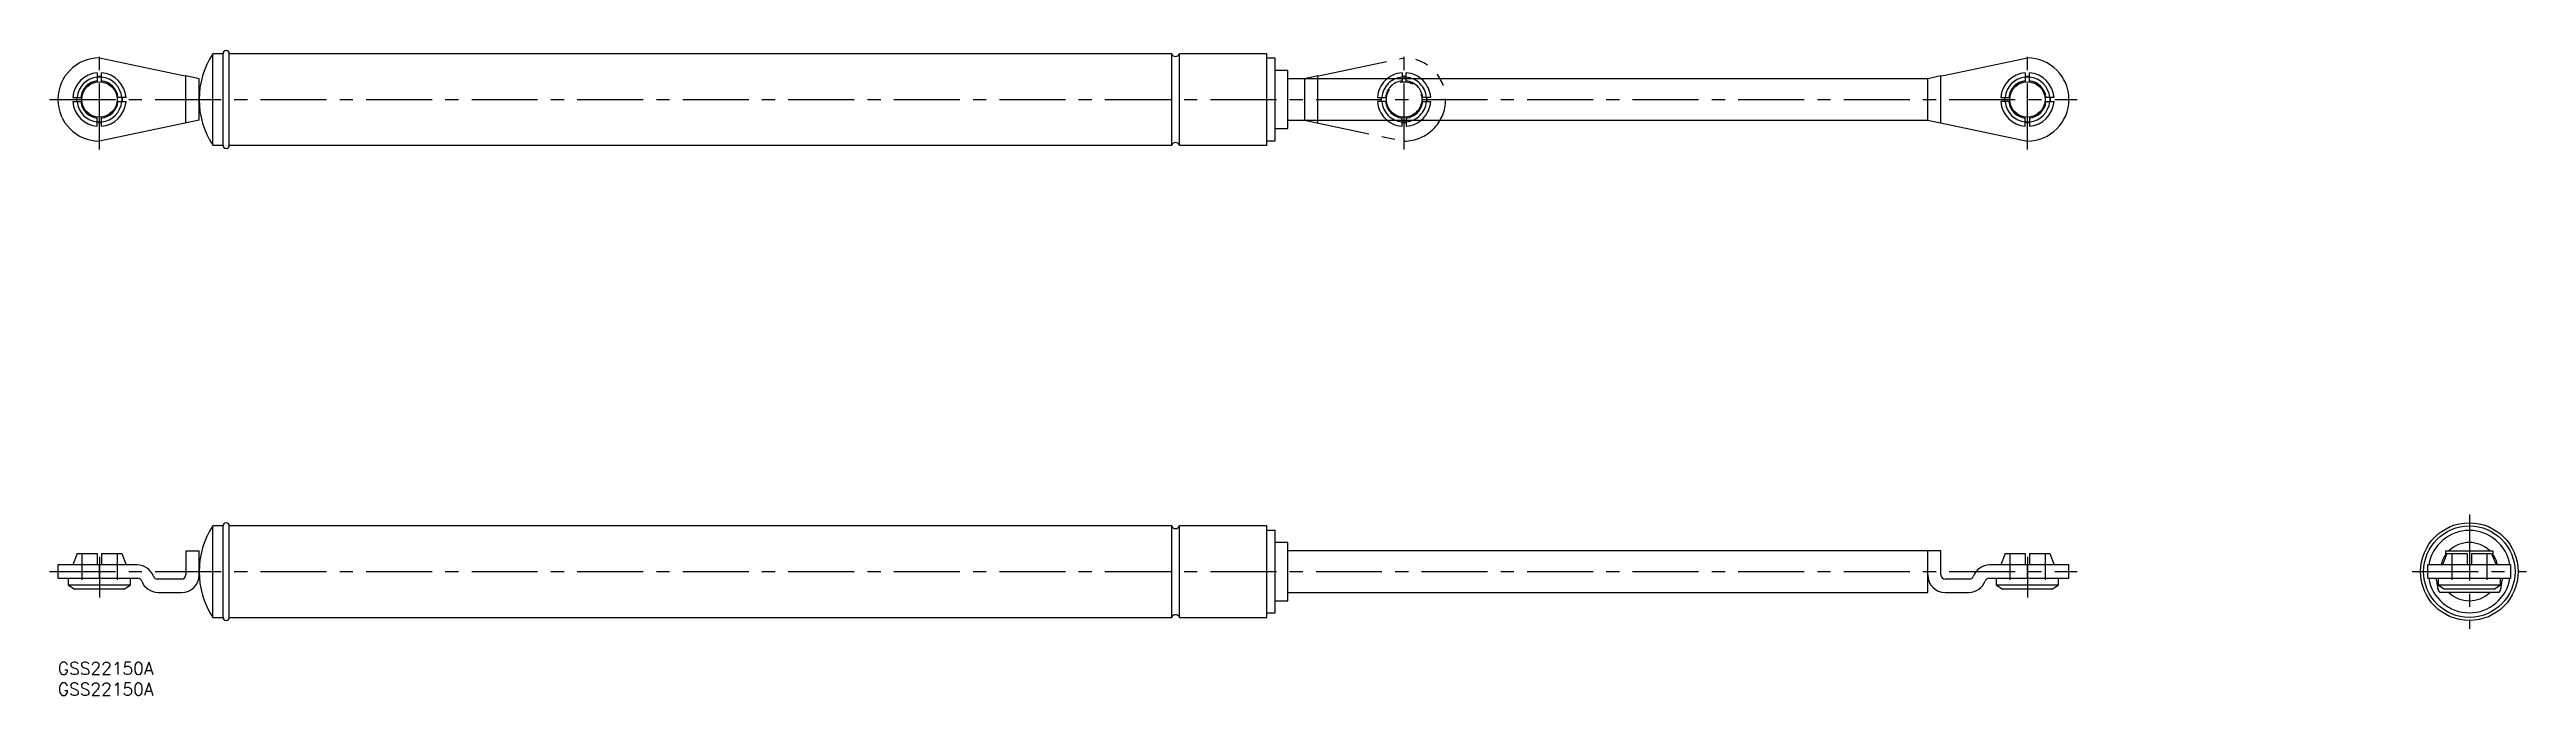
# Model space of a CAD drawing. Extents: x -2 to 594, y -8 to 147.
import ezdxf

# ---------------------------------------------------------------- set-up
doc = ezdxf.new("R2010")
doc.units = 0
doc.header["$LTSCALE"] = 0.5
for name, pattern in [('CENTER', [50.8, 31.75, -6.35, 6.35, -6.35]), ('DASHED', [19.05, 12.7, -6.35]), ('PHANTOM', [63.5, 31.75, -6.35, 6.35, -6.35, 6.35, -6.35])]:
    doc.linetypes.add(name, pattern=pattern)
for name, color, linetype in [('MSM_CENTER', 1, 'CENTER'), ('MSM_CONTINUOUS', 7, 'CONTINUOUS'), ('MSM_DASHED', 4, 'DASHED'), ('MSM_IMAGINARY', 6, 'PHANTOM'), ('MSM_PART_NUMBER', 7, 'CONTINUOUS')]:
    doc.layers.add(name, color=color, linetype=linetype)
doc.styles.get("Standard").update_dxf_attribs({"font": 'txt.shx', "height": 3, "bigfont": 'bigfont.shx'})

# ---------------------------------------------------------------- blocks, each defined once
blk = doc.blocks.new('*U24')
at = {"layer": 'MSM_PART_NUMBER'}
blk.add_text('GSS22150A', height=3, dxfattribs=at).set_placement((0, -3))
blk = doc.blocks.new('*U25')
at = {"layer": 'MSM_PART_NUMBER'}
blk.add_text('GSS22150A', height=3, dxfattribs=at).set_placement((0, -8))

msp = doc.modelspace()

# ---------------------------------------------------------------- linework, layer by layer
at = {"layer": 'MSM_CENTER'}
for p, q in [((10, 123.25), (10, 147.25)), ((324, 123.25), (324, 147.25)), ((474, 123.25), (474, 147.25)), ((-2, 135.25), (486, 135.25)), ((580.36, 35.5), (580.36, 8)), ((10, 25.35), (10, 15.55)), ((474, 25.35), (474, 15.55)), ((-2, 21.75), (486, 21.75)), ((566.61, 21.75), (594.11, 21.75))]:
    msp.add_line(p, q, dxfattribs=at)
at = {"layer": 'MSM_CONTINUOUS'}
for p, q in [((10, 145.25), (29.8, 141.12)), ((37.3, 124.25), (37.3, 146.25)), ((39.75, 146.25), (37.3, 146.25)), ((39.75, 124.25), (39.75, 146.25)), ((268.06, 146.25), (41.25, 146.25)), ((41.25, 124.25), (41.25, 146.25)), ((268.06, 124.25), (268.06, 146.25)), ((291, 146.25), (269.94, 146.25)), ((269.94, 124.25), (269.94, 146.25)), ((291, 124.25), (291, 146.25)), ((293, 145.15), (291, 145.15)), ((293, 125.35), (293, 145.15)), ((454.2, 141.12), (474, 145.25)), ((9.5, 141.66), (9.5, 139.47)), ((9.56, 140.73), (10.5, 140.72)), ((10.5, 139.47), (10.5, 141.66)), ((29.8, 141.12), (30.8, 140.91)), ((30.8, 129.58), (30.8, 140.91)), ((34, 140.25), (30.8, 140.91)), ((34, 130.25), (34, 140.25)), ((296, 142.25), (293, 142.25)), ((296, 128.25), (296, 142.25)), ((450, 140.25), (296, 140.25)), ((453.2, 140.91), (450, 140.25)), ((450, 130.25), (450, 140.25)), ((453.2, 140.91), (454.2, 141.12)), ((453.2, 129.58), (453.2, 140.91)), ((473.5, 141.66), (473.5, 139.47)), ((473.5, 140.72), (474.5, 140.72)), ((474.5, 139.47), (474.5, 141.66)), ((3.58, 135.75), (5.78, 135.75)), ((3.58, 134.75), (5.78, 134.75)), ((16.42, 135.75), (14.22, 135.75)), ((14.22, 134.75), (16.42, 134.75)), ((15.48, 135.75), (15.5, 135.25)), ((15.5, 135.25), (15.48, 134.73)), ((467.58, 135.75), (469.78, 135.75)), ((469.78, 134.75), (467.58, 134.75)), ((480.42, 135.75), (478.22, 135.75)), ((478.22, 134.75), (480.42, 134.75)), ((479.48, 135.75), (479.5, 135.25)), ((479.5, 135.25), (479.48, 134.73)), ((10.51, 129.77), (9.49, 129.77)), ((9.5, 128.83), (9.5, 131.03)), ((34, 130.25), (10, 125.25)), ((10.5, 128.83), (10.5, 131.03)), ((291, 125.35), (293, 125.35)), ((293, 128.25), (296, 128.25)), ((296, 130.25), (450, 130.25)), ((450, 130.25), (474, 125.25)), ((474.51, 129.77), (473.49, 129.77)), ((473.5, 128.83), (473.5, 131.03)), ((474.5, 131.03), (474.5, 128.83)), ((37.3, 124.25), (39.75, 124.25)), ((41.25, 124.25), (268.06, 124.25)), ((269.94, 124.25), (291, 124.25)), ((39.75, 32.75), (37.3, 32.75)), ((37.3, 10.75), (37.3, 32.75)), ((39.75, 10.75), (39.75, 32.75)), ((268.06, 32.75), (41.25, 32.75)), ((41.25, 10.75), (41.25, 32.75)), ((268.06, 10.75), (268.06, 32.75)), ((291, 32.75), (269.94, 32.75)), ((269.94, 10.75), (269.94, 32.75)), ((291, 10.75), (291, 32.75)), ((293, 31.65), (291, 31.65)), ((293, 11.85), (293, 31.65)), ((4.62, 26.15), (3.58, 23.35)), ((4.62, 26.15), (9.5, 26.15)), ((9.5, 26.15), (9.5, 23.35)), ((10.5, 26.15), (15.38, 26.15)), ((10.5, 26.15), (10.5, 23.35)), ((15.38, 26.15), (16.42, 23.35)), ((30.8, 26.75), (34, 26.75)), ((30.8, 26.75), (30.8, 20.95)), ((34, 20.95), (34, 26.75)), ((296, 28.75), (293, 28.75)), ((296, 14.75), (296, 28.75)), ((453.2, 26.75), (296, 26.75)), ((450, 16.75), (450, 26.75)), ((453.2, 20.95), (453.2, 26.75)), ((468.62, 26.15), (467.58, 23.35)), ((468.62, 26.15), (473.5, 26.15)), ((473.5, 26.15), (473.5, 23.35)), ((474.5, 26.15), (479.38, 26.15)), ((474.5, 26.15), (474.5, 23.35)), ((479.38, 26.15), (480.42, 23.35)), ((574.98, 26.15), (573.94, 23.35)), ((574.69, 26.75), (586.02, 26.75)), ((574.69, 25.37), (574.69, 26.75)), ((574.98, 26.15), (579.86, 26.15)), ((579.86, 26.15), (579.86, 23.35)), ((580.86, 26.15), (585.73, 26.15)), ((580.86, 26.15), (580.86, 23.35)), ((585.73, 26.15), (586.78, 23.35)), ((586.02, 26.75), (586.02, 25.37)), ((0, 23.35), (0, 20.15)), ((19.08, 23.35), (0, 23.35)), ((0, 20.15), (19.24, 20.15)), ((2.5, 20.15), (2.5, 18.55)), ((2.5, 18.55), (4, 17.55)), ((2.5, 18.55), (17.5, 18.55)), ((10, 20.15), (10, 23.35)), ((16, 17.55), (17.5, 18.55)), ((17.5, 18.55), (17.5, 20.15)), ((29.8, 19.95), (23.96, 19.95)), ((460.04, 19.95), (454.2, 19.95)), ((464.76, 20.15), (484, 20.15)), ((484, 23.35), (464.92, 23.35)), ((466.5, 20.15), (466.5, 18.55)), ((466.5, 18.55), (468, 17.55)), ((466.5, 18.55), (481.5, 18.55)), ((474, 20.15), (474, 23.35)), ((480, 17.55), (481.5, 18.55)), ((481.5, 18.55), (481.5, 20.15)), ((484, 20.15), (484, 23.35)), ((570.36, 20.15), (570.36, 23.35)), ((590.36, 23.35), (570.36, 23.35)), ((570.36, 20.15), (590.36, 20.15)), ((572.86, 20.15), (572.86, 18.55)), ((572.86, 18.55), (574.36, 17.55)), ((572.86, 18.55), (587.86, 18.55)), ((586.36, 17.55), (587.86, 18.55)), ((587.86, 18.55), (587.86, 20.15)), ((590.36, 20.15), (590.36, 23.35)), ((16, 17.55), (4, 17.55)), ((24.12, 16.75), (29.8, 16.75)), ((293, 14.75), (296, 14.75)), ((296, 16.75), (450, 16.75)), ((454.2, 16.75), (459.88, 16.75)), ((480, 17.55), (468, 17.55)), ((587.42, 16.75), (573.3, 16.75)), ((586.36, 17.55), (574.36, 17.55)), ((37.3, 10.75), (39.75, 10.75)), ((41.25, 10.75), (268.06, 10.75)), ((269.94, 10.75), (291, 10.75)), ((291, 11.85), (293, 11.85))]:
    msp.add_line(p, q, dxfattribs=at)
for centre, radius in [((10, 135.25), 4.25), ((474, 135.25), 4.25), ((580.36, 21.75), 11.75), ((580.36, 21.75), 11)]:
    msp.add_circle(centre, radius, dxfattribs=at)
for centre, radius, start, end in [((10, 135.25), 10, 90, 270), ((54, 135.25), 20, 146.63299, 213.36701), ((40.5, 146.25), 0.75, 0, 180), ((269, 146.6), 1, 200.48732, 339.51268), ((474, 135.25), 10, 270, 90), ((10, 135.25), 6.44, 94.45407, 175.54593), ((10, 135.25), 5.4, 95.31277, 174.68723), ((10, 135.25), 4.5, 96.37937, 173.62063), ((10, 135.25), 5.5, 84.78409, 95.21591), ((10, 135.25), 6.44, 4.45407, 85.54593), ((10, 135.25), 5.4, 5.31277, 84.68723), ((10, 135.25), 4.5, 6.37937, 83.62063), ((474, 135.25), 6.44, 94.45407, 175.54593), ((474, 135.25), 5.4, 95.31277, 174.68723), ((474, 135.25), 4.5, 96.37937, 173.62063), ((474, 135.25), 5.5, 84.78409, 95.21591), ((474, 135.25), 6.44, 4.45407, 85.54593), ((474, 135.25), 5.4, 5.31277, 84.68723), ((474, 135.25), 4.5, 6.37937, 83.62063), ((10, 135.25), 6.44, 184.45407, 265.54593), ((10, 135.25), 5.5, 174.72202, 185.21591), ((10, 135.25), 5.4, 185.31277, 264.68723), ((10, 135.25), 4.5, 186.37937, 263.62063), ((10, 135.25), 4.5, 276.37937, 353.62063), ((10, 135.25), 5.4, 275.31277, 354.68723), ((10, 135.25), 6.44, 274.45407, 355.54593), ((10, 135.25), 5.5, 354.64927, 5.27404), ((474, 135.25), 6.44, 184.45407, 265.54593), ((474, 135.25), 5.5, 174.78409, 185.21591), ((474, 135.25), 5.4, 185.31277, 264.68723), ((474, 135.25), 4.5, 186.37937, 263.62063), ((474, 135.25), 6.44, 274.45407, 355.54593), ((474, 135.25), 4.5, 276.37937, 353.62063), ((474, 135.25), 5.4, 275.31277, 354.68723), ((474, 135.25), 5.5, 354.64927, 5.27404), ((10, 135.25), 5.5, 264.67434, 275.35736), ((474, 135.25), 5.5, 264.67434, 275.35736), ((40.5, 124.25), 0.75, 180, 0), ((269, 123.9), 1, 20.48732, 159.51268), ((54, 21.75), 20, 146.63299, 213.36701), ((40.5, 32.75), 0.75, 0, 180), ((269, 33.1), 1, 200.48732, 339.51268), ((580.36, 21.75), 9.9, 9.30072, 170.69928), ((580.36, 21.75), 7, 144.04943, 166.78702), ((580.36, 21.75), 7, 45.58469, 134.41531), ((580.36, 21.75), 7, 13.21298, 35.95057), ((19.08, 19.15), 4.2, 20.25225, 90), ((19.24, 19.15), 1, 20.25225, 90), ((24.12, 20.95), 4.2, 200.25225, 270), ((23.96, 20.95), 1, 200.25225, 270), ((29.8, 20.95), 4.2, 270, 0), ((29.8, 20.95), 1, 270, 0), ((454.2, 20.95), 4.2, 180, 270), ((454.2, 20.95), 1, 180, 270), ((459.88, 20.95), 4.2, 270, 339.74775), ((460.04, 20.95), 1, 270, 339.74775), ((464.92, 19.15), 4.2, 90, 159.74775), ((464.76, 19.15), 1, 90, 159.74775), ((580.36, 21.75), 9.9, 189.30072, 350.69928), ((571.78, 19.68), 0.69, 356.29819, 42.75092), ((586.4, 20.6), 13.96, 183.94165, 190.4151), ((576.86, 18.78), 4.26, 189.6014, 203.0325), ((583.86, 18.78), 4.26, 336.9675, 350.3986), ((574.32, 20.6), 13.96, 349.5849, 356.05835), ((588.94, 19.68), 0.69, 137.24908, 183.70181), ((573.46, 17.27), 0.541, 195.98302, 252.559), ((580.36, 21.75), 7, 225.58469, 314.41531), ((587.25, 17.27), 0.541, 287.441, 344.01698), ((40.5, 10.75), 0.75, 180, 0), ((269, 10.4), 1, 20.48732, 159.51268)]:
    msp.add_arc(centre, radius, start, end, dxfattribs=at)
at = {"layer": 'MSM_DASHED'}
for p, q in [((5.75, 26.15), (5.75, 17.55)), ((14.25, 26.15), (14.25, 17.55)), ((469.75, 26.15), (469.75, 17.55)), ((478.25, 26.15), (478.25, 17.55)), ((576.11, 26.15), (576.11, 17.55)), ((584.61, 26.15), (584.61, 17.55))]:
    msp.add_line(p, q, dxfattribs=at)
at = {"layer": 'MSM_IMAGINARY'}
for p, q in [((304.2, 141.12), (324, 145.25)), ((303.2, 140.91), (300, 140.25)), ((300, 140.25), (300, 130.25)), ((303.2, 140.91), (304.2, 141.12)), ((303.2, 129.58), (303.2, 140.91)), ((323.5, 141.66), (323.5, 139.47)), ((323.5, 140.72), (324.5, 140.72)), ((324.5, 139.47), (324.5, 141.66)), ((317.58, 135.75), (319.78, 135.75)), ((319.78, 134.75), (317.58, 134.75)), ((330.42, 135.75), (328.22, 135.75)), ((328.22, 134.75), (330.42, 134.75)), ((329.48, 135.75), (329.5, 135.25)), ((329.5, 135.25), (329.48, 134.73)), ((300, 130.25), (324, 125.25)), ((324.51, 129.77), (323.49, 129.77)), ((323.5, 128.83), (323.5, 131.03)), ((324.5, 131.03), (324.5, 128.83))]:
    msp.add_line(p, q, dxfattribs=at)
msp.add_circle((324, 135.25), 4.25, dxfattribs=at)
for radius, start, end in [(10, 270, 90), (6.44, 94.45407, 175.54593), (5.4, 95.31277, 174.68723), (4.5, 96.37937, 173.62063), (5.5, 84.78409, 95.21591), (6.44, 4.45407, 85.54593), (5.4, 5.31277, 84.68723), (4.5, 6.37937, 83.62063), (6.44, 184.45407, 265.54593), (5.5, 174.78409, 185.21591), (5.4, 185.31277, 264.68723), (4.5, 186.37937, 263.62063), (6.44, 274.45407, 355.54593), (4.5, 276.37937, 353.62063), (5.4, 275.31277, 354.68723), (5.5, 354.64927, 5.27404), (5.5, 264.67434, 275.35736)]:
    msp.add_arc((324, 135.25), radius, start, end, dxfattribs=at)

# ---------------------------------------------------------------- block references
at = {"layer": 'MSM_CONTINUOUS'}
for name in ['*U24', '*U25']:
    msp.add_blockref(name, (0, 0), dxfattribs=at)

doc.saveas('drawing.dxf')
